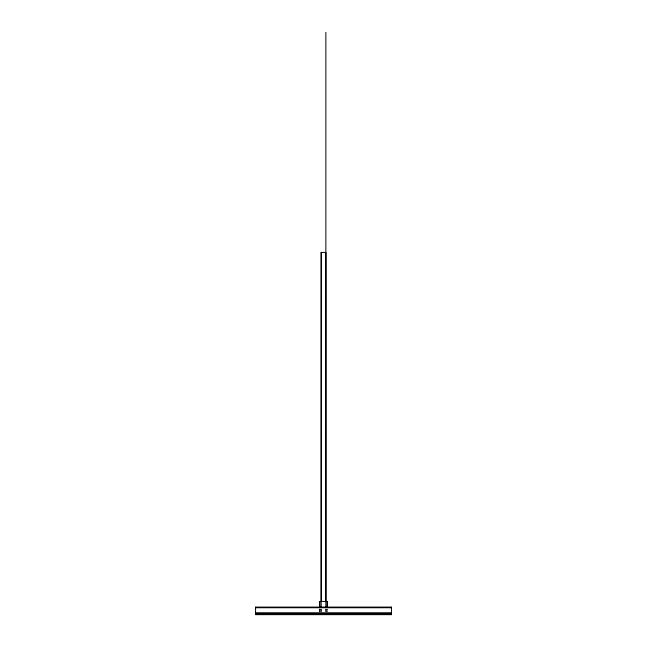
<?xml version="1.0" encoding="UTF-8"?>
<svg xmlns="http://www.w3.org/2000/svg" width="647" height="647" viewBox="0 0 647 647"><rect width="100%" height="100%" fill="white"/><g stroke="black" fill="none" stroke-linecap="round" stroke-linejoin="round"><path stroke-width="0.49" stroke-dasharray="3.23 2.43" d="M327.342 611.819L327.261 608.989L327.204 611.819M326.638 611.819L326.557 608.989L326.5 611.819M325.942 608.989L325.934 611.819M325.781 608.989L325.845 611.819M321.219 608.989L321.227 611.819M321.058 608.989L321.13 611.819M319.715 608.989L319.739 611.819M319.658 608.989L319.658 611.819M320.5 611.819L320.5 608.989L320.443 611.819"/><path stroke-width="0.97" d="M255.573 612.766L255.533 614.343L391.467 614.335L391.395 612.766L255.605 612.758L255.605 613.704L391.467 613.704L391.427 612.758M255.573 607.735L255.573 607.104L391.427 607.096L391.427 607.735L255.605 607.735L255.597 607.096L255.533 614.65L391.467 614.65L391.419 607.096L391.395 607.735M391.362 613.704L391.354 614.65M321.066 252.435L325.934 252.443L325.934 601.443M327.342 601.443L319.658 601.443L319.658 607.096M255.638 613.704L255.646 614.335M327.342 607.104L327.261 601.443L327.204 607.096M325.862 32.35L325.87 607.096M321.219 601.443L321.219 252.443L321.155 607.096M319.715 601.443L319.739 607.104"/></g></svg>
